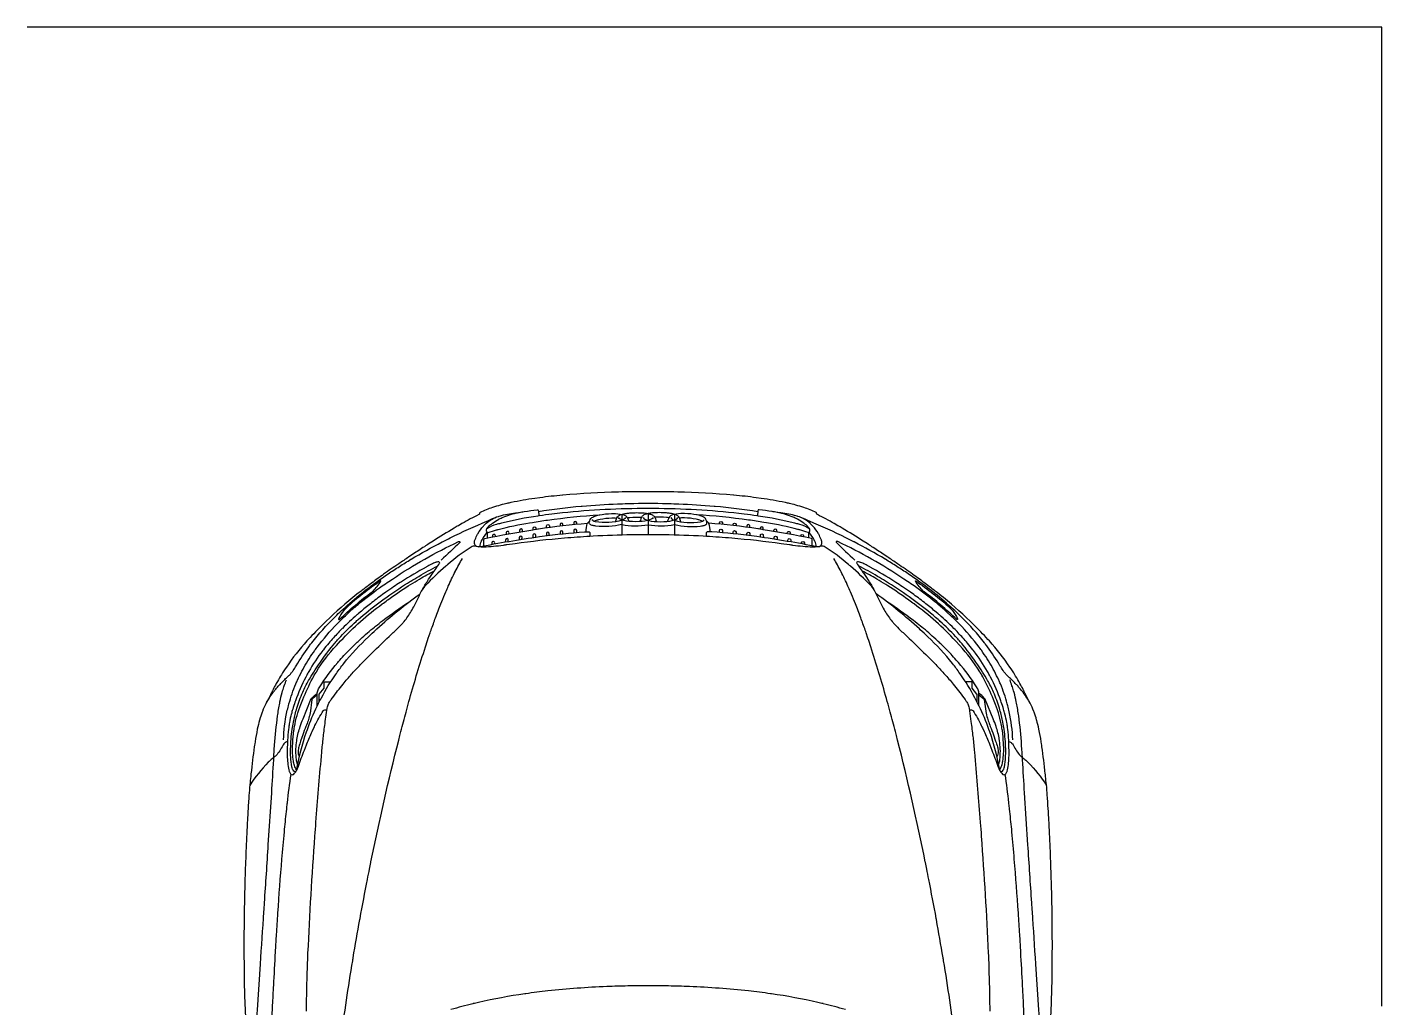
# Model space of a CAD drawing. Header units: inches. Extents: x 2776 to 3310, y 2223 to 2889.
# Drawn here: x 2872.2 to 2953.2, y 2393.7 to 2452.3 of the extents above; entities that cross this region are included whole.
import ezdxf

# ---------------------------------------------------------------- set-up
doc = ezdxf.new("R2010")
doc.units = ezdxf.units.IN
doc.layers.add('windows', color=3, linetype='Continuous')

# ---------------------------------------------------------------- blocks, each defined once
blk = doc.blocks.new('A$C28EE48FC')
for p, q in [((0.5074, 2.0158), (0.5074, 2.0158)), ((0.6115, 1.9769), (0.6116, 1.977)), ((0.0539, 1.1583), (0.1029, 1.1583)), ((0.0526, 1.0945), (0.1029, 1.0945)), ((0.0539, 1.0308), (0.1029, 1.0308)), ((0.6115, 0.2121), (0.6116, 0.2121)), ((0.5074, 0.1733), (0.5074, 0.1733))]:
    blk.add_line(p, q)
for points in [[(1.3081, 2.0648, 0.013527), (1.1666, 2.0702), (1.1471, 2.0704, 0.009671), (0.9553, 2.0688), (0.941, 2.0684, 0.002964), (0.875, 2.0662, 0.002676), (0.8082, 2.0632, 0.002031), (0.7873, 2.0621), (0.7784, 2.0616, 0.001672), (0.7489, 2.0597, 0.002952), (0.7327, 2.0586), (0.726, 2.0581, 0.006248), (0.7006, 2.0558, 0.000515), (0.6816, 2.0538), (0.6798, 2.0536, 0.009106), (0.6146, 2.0457, 0.004007), (0.6078, 2.0446), (0.6026, 2.0438, 0.012153), (0.5725, 2.0383, 0.018519), (0.5503, 2.0329), (0.5501, 2.0328, 0.020061), (0.5309, 2.0265), (0.5293, 2.0258, 0.031275), (0.5097, 2.0171, -0.001922), (0.5003, 2.0122), (0.4963, 2.0101, -0.007542), (0.4818, 2.0029, 0.001355), (0.4796, 2.0018, 0.012838), (0.466, 1.9948), (0.4618, 1.9925, 0.011519), (0.4439, 1.9821), (0.4409, 1.9803, 0.012847), (0.4224, 1.9683, 0.033566), (0.3594, 1.9186), (0.3556, 1.9151, 0.0098), (0.3372, 1.8979, 0.02217), (0.2709, 1.827, 0.012327), (0.2388, 1.7876), (0.2369, 1.7851, 0.0071), (0.2144, 1.7552), (0.2096, 1.7487, 0.002771), (0.1985, 1.7332, 0.004165), (0.1729, 1.6967, 0.004159), (0.1569, 1.6731), (0.1499, 1.6624, 0.002426), (0.1318, 1.6349, 0.001948), (0.1245, 1.6236), (0.1184, 1.6141, 0.008611), (0.0871, 1.5632, 0.003492), (0.0811, 1.5529), (0.0761, 1.5442, 0.015568), (0.0544, 1.5034, -0.285642), (0.0514, 1.5015), (0.0511, 1.5015, 0.282742), (0.0495, 1.5006, 0.041853), (0.0373, 1.4704), (0.0373, 1.4704, 0.001076), (0.0343, 1.4607, 0.014369), (0.0292, 1.4423), (0.0277, 1.4361, 0.006749), (0.0254, 1.426), (0.0253, 1.4254, 0.019467), (0.0152, 1.3678), (0.0136, 1.3557, 0.012057), (0.0075, 1.3013, 0.000481), (0.0074, 1.3005, 0.014627), (0, 1.1659, 0.013), (0, 1.0231, 0.014627), (0.0074, 0.8886, 0.000481), (0.0075, 0.8878, 0.012057), (0.0136, 0.8333), (0.0152, 0.8212, 0.019467), (0.0253, 0.7637), (0.0254, 0.7631, 0.006749), (0.0277, 0.7529), (0.0292, 0.7468, 0.014369), (0.0343, 0.7284, 0.001076), (0.0373, 0.7187), (0.0373, 0.7187, 0.041853), (0.0495, 0.6885, 0.282742), (0.0511, 0.6875), (0.0514, 0.6875, -0.285642), (0.0544, 0.6856, 0.015568), (0.0761, 0.6449), (0.0811, 0.6362, 0.003492), (0.0871, 0.6258, 0.008611), (0.1184, 0.575), (0.1245, 0.5654, 0.001948), (0.1318, 0.5542, 0.002426), (0.1499, 0.5266), (0.1569, 0.516, 0.004159), (0.1729, 0.4924, 0.004165), (0.1985, 0.4558, 0.002771), (0.2096, 0.4404), (0.2144, 0.4339, 0.0071), (0.2369, 0.4039), (0.2388, 0.4014, 0.012327), (0.2709, 0.3621, 0.02217), (0.3372, 0.2912, 0.0098), (0.3556, 0.2739), (0.3594, 0.2705, 0.033566), (0.4224, 0.2208, 0.012847), (0.4409, 0.2088), (0.4439, 0.207, 0.011519), (0.4618, 0.1966), (0.466, 0.1943, 0.012838), (0.4796, 0.1872, 0.001355), (0.4818, 0.1862, -0.007542), (0.4963, 0.179), (0.5003, 0.1769, -0.001922), (0.5097, 0.172, 0.031275), (0.5293, 0.1632), (0.5309, 0.1626, 0.020061), (0.5501, 0.1563), (0.5503, 0.1562, 0.018519), (0.5725, 0.1507, 0.012153), (0.6026, 0.1452), (0.6078, 0.1444, 0.004007), (0.6146, 0.1434, 0.009106), (0.6798, 0.1354), (0.6816, 0.1352, 0.000515), (0.7006, 0.1333, 0.006248), (0.726, 0.131), (0.7327, 0.1305, 0.002952), (0.7489, 0.1293, 0.001672), (0.7784, 0.1275), (0.7873, 0.127, 0.002031), (0.8082, 0.1259, 0.002676), (0.875, 0.1229, 0.002964), (0.941, 0.1207), (0.9553, 0.1203, 0.009671), (1.1471, 0.1187), (1.1666, 0.1189, 0.013527), (1.3081, 0.1243, 0.007499)], [(1.4563, 2.0444, -0.001965), (1.4226, 2.044, 0.001294), (1.3996, 2.0437), (1.3914, 2.0436, 0.005751), (1.3258, 2.042, 0.000409), (1.3244, 2.042), (1.3215, 2.0419, 0.006965), (1.25, 2.0382), (1.1394, 2.0309, 0.000725), (1.0128, 2.0224, -0.000525), (0.9913, 2.021, -0.000391), (0.851, 2.0118), (0.7258, 2.0037, -0.002493), (0.6463, 1.9989, 0.003676), (0.6212, 1.9974), (0.6106, 1.9966, 0.016487), (0.5404, 1.9894, 0.014226), (0.5092, 1.9842), (0.5066, 1.9837, 0.020733), (0.4837, 1.9783), (0.4796, 1.9771, 0.016399), (0.4673, 1.9732, 0.006991), (0.4529, 1.9679)], [(0.6023, 1.9655, -0.095004), (0.6045, 1.9709, -0.035926), (0.6053, 1.9719, -0.030902), (0.6077, 1.9744, -0.073346), (0.6119, 1.9771, 0.076763), (0.636, 1.9932, 0.061181), (0.6408, 1.9987, -0.02903), (0.6435, 2.0024), (0.6454, 2.0046, -0.022097), (0.6521, 2.0118, -0.053017), (0.7079, 2.0565)], [(0.5097, 2.0171, 0.045339), (0.4836, 2.0002, 0.00519), (0.4781, 1.9957, 0.007269), (0.4733, 1.9917), (0.4723, 1.9909, 0.007264), (0.4654, 1.9846), (0.4641, 1.9835, 0.021449), (0.4459, 1.9652, 0.001517), (0.443, 1.962, -0.038686), (0.4382, 1.9574, -0.014747), (0.4319, 1.9527), (0.4304, 1.9516, -0.023216), (0.4191, 1.9442, 0.026217), (0.3734, 1.9141, 0.007355), (0.3654, 1.908), (0.364, 1.907, 0.032139), (0.3025, 1.8521), (0.297, 1.8466, 0.01026), (0.2825, 1.8312, 0.031068), (0.2094, 1.7399), (0.2068, 1.7362, 0.00963), (0.1883, 1.7088, 0.004314), (0.1708, 1.6813, 0.00526), (0.1623, 1.6674), (0.1621, 1.667, 0.01346), (0.1204, 1.5923), (0.1197, 1.5911, 0.006823), (0.1102, 1.5723, 0.01344), (0.0699, 1.4839, 0.002183), (0.0641, 1.4701), (0.0613, 1.4634)], [(1.7179, 2.0194), (1.4716, 2.011, 0.001617), (1.4273, 2.0094), (1.3736, 2.0072, 0.002002), (1.2312, 2.0009, 0.000925), (1.1932, 1.9989), (1.1918, 1.9989, 0.001542), (1.1094, 1.9943), (1.0678, 1.9919, 0.002169), (1.0159, 1.9886, 0.003739), (0.8861, 1.9789, 0.003214), (0.8203, 1.9731), (0.8137, 1.9725, 0.004421), (0.7651, 1.9674, 0.000082), (0.7528, 1.966), (0.7501, 1.9657, 0.008517), (0.6814, 1.9568)], [(0.5979, 1.975, 0.046212), (0.5304, 1.9667, 0.012813), (0.5155, 1.9631), (0.511, 1.9619, 0.03409), (0.4629, 1.9452, 0.008485), (0.4536, 1.9411), (0.4487, 1.9388, 0.017709), (0.4273, 1.9279), (0.4235, 1.9258, 0.029188), (0.3819, 1.8994, 0.005231), (0.3776, 1.8963), (0.374, 1.8936, 0.031007), (0.3181, 1.8459, 0.014931), (0.2984, 1.8257), (0.2903, 1.817, 0.010951), (0.2732, 1.7975), (0.2727, 1.7969, 0.004534), (0.2668, 1.7897, 0.016613), (0.2266, 1.7367, 0.0062), (0.2158, 1.7209), (0.2099, 1.7122, 0.037186), (0.1196, 1.5529, 0.018721), (0.1195, 1.5526, 0.096782), (0.119, 1.5497, 0.217467), (0.1193, 1.549, 0.390746), (0.1218, 1.5492, 0.009147), (0.1642, 1.594)], [(0.5268, 1.8705, -0.376635), (0.5262, 1.8774), (0.5262, 1.8774, -0.091427), (0.528, 1.8791, -0.03135), (0.5636, 1.8992, -0.005311), (0.569, 1.9018), (0.5776, 1.9057, -0.012475), (0.6078, 1.9187), (0.619, 1.9232, -0.00144), (0.6227, 1.9246, -0.009893), (0.6617, 1.9391, 0.045955), (0.6718, 1.9437), (0.673, 1.9444, 0.070369), (0.6805, 1.9502, 0.100698), (0.6818, 1.9522), (0.6818, 1.9523, 0.212737), (0.6816, 1.9563), (0.6815, 1.9564, 0.116942), (0.68, 1.9582, 0.077301), (0.674, 1.9614), (0.6734, 1.9616, 0.041117), (0.6665, 1.9633, 0.040812), (0.6315, 1.9662, 0.011559), (0.6018, 1.9655), (0.5991, 1.9654, 0.018761), (0.5724, 1.9631, 0.008154), (0.5652, 1.9621), (0.5623, 1.9617, 0.003506), (0.556, 1.9607, 0.022797), (0.5362, 1.9563), (0.5355, 1.9562, 0.006839), (0.5239, 1.9529, 0.012037), (0.507, 1.9475), (0.5035, 1.9463, 0.038629), (0.4467, 1.9215), (0.4415, 1.9187, 0.007783), (0.4333, 1.9142, 0.034129), (0.3825, 1.8803), (0.3807, 1.8789, 0.014982), (0.3648, 1.8659, 0.008535), (0.3395, 1.8431, 0.010433), (0.3292, 1.8331), (0.3289, 1.8327, 0.014535), (0.2966, 1.798, 0.003291), (0.294, 1.7951), (0.2899, 1.7902, 0.009666), (0.2695, 1.7654, 0.012918), (0.2474, 1.7359), (0.2418, 1.728, 0.005624), (0.2288, 1.7092, 0.006806), (0.2182, 1.693), (0.2165, 1.6903, 0.016774), (0.1812, 1.6306), (0.1808, 1.63, 0.001913), (0.1742, 1.6176, 0.034616), (0.1697, 1.6077, 0.018602), (0.1692, 1.6062), (0.1689, 1.6051, 0.077961), (0.1683, 1.6004, 0.348633), (0.1704, 1.5979, 0.19476), (0.1716, 1.5982, 0.010855), (0.1842, 1.6067, -0.001068), (0.1969, 1.6156, -0.012672), (0.215, 1.6276), (0.2163, 1.6284, -0.013817), (0.2398, 1.6423, -0.024574), (0.2466, 1.6456, 0.00831), (0.2591, 1.6513, 0.014659), (0.2725, 1.6581), (0.277, 1.6605, 0.029311), (0.3036, 1.6771, 0.020996), (0.315, 1.6859), (0.3164, 1.6871, 0.02706), (0.3264, 1.6965), (0.33, 1.7002, 0.003297), (0.3393, 1.7101, -0.011976), (0.4164, 1.7891, -0.01056), (0.4376, 1.8089), (0.4394, 1.8106, -0.010576), (0.4634, 1.8313), (0.4673, 1.8344, -0.020466), (0.5008, 1.8598, -0.003185), (0.5074, 1.8643, -0.036121), (0.5112, 1.8665, -0.026696), (0.5155, 1.8683, -0.05213), (0.5215, 1.8698), (0.5539, 1.8742, -0.004894), (0.5903, 1.8788), (0.5928, 1.8791, -0.006376), (0.6276, 1.8826, -0.003578), (0.7866, 1.8958), (0.7974, 1.8967, -0.000614), (0.8304, 1.8991, -0.006787), (1.1132, 1.916, -0.004373), (1.1582, 1.9177), (1.1761, 1.9182, -0.005699), (1.2527, 1.9195, -0.034615)], [(1.249, 1.5708, 0.010247), (1.2349, 1.5176), (1.2347, 1.5169, 0.00424), (1.2317, 1.5042, 0.020326), (1.2111, 1.3923), (1.2108, 1.3901, 0.007835), (1.2041, 1.3368, 0.018101), (1.1936, 1.1946), (1.1931, 1.1815, 0.005848), (1.1918, 1.1314, 0.007092), (1.1918, 1.0577, 0.005848), (1.1931, 1.0075), (1.1936, 0.9945, 0.018101), (1.2041, 0.8523, 0.007835), (1.2108, 0.799), (1.2111, 0.7967, 0.020326), (1.2317, 0.6849, 0.00424), (1.2347, 0.6721), (1.2349, 0.6714, 0.010247), (1.249, 0.6183, 0.007463)], [(1.2527, 0.2696, -0.005699), (1.1761, 0.2709), (1.1582, 0.2714, -0.004373), (1.1132, 0.2731, -0.006787), (0.8304, 0.29, -0.000614), (0.7974, 0.2924), (0.7866, 0.2932, -0.003578), (0.6276, 0.3064, -0.006376), (0.5928, 0.31), (0.5903, 0.3103, -0.004894), (0.5539, 0.3149), (0.5215, 0.3193, -0.05213), (0.5155, 0.3208, -0.026696), (0.5112, 0.3226, -0.036121), (0.5074, 0.3247, -0.003185), (0.5008, 0.3292, -0.020466), (0.4673, 0.3546), (0.4634, 0.3578, -0.010576), (0.4394, 0.3785), (0.4376, 0.3801, -0.01056), (0.4164, 0.3999, -0.011976), (0.3393, 0.4789, 0.003297), (0.33, 0.4888), (0.3264, 0.4926, 0.02706), (0.3164, 0.502), (0.315, 0.5031, 0.020996), (0.3036, 0.5119, 0.029311), (0.277, 0.5285), (0.2725, 0.531, 0.014659), (0.2591, 0.5378, 0.00831), (0.2466, 0.5434, -0.024574), (0.2398, 0.5468, -0.013817), (0.2163, 0.5606), (0.215, 0.5614, -0.012672), (0.1969, 0.5734, -0.001068), (0.1842, 0.5824, 0.010855), (0.1716, 0.5909, 0.19476), (0.1704, 0.5911, 0.348633), (0.1683, 0.5887, 0.077961), (0.1689, 0.5839), (0.1692, 0.5829, 0.018602), (0.1697, 0.5814, 0.034616), (0.1742, 0.5715, 0.001913), (0.1808, 0.5591), (0.1812, 0.5585, 0.016774), (0.2165, 0.4988), (0.2182, 0.4961, 0.006806), (0.2288, 0.4799, 0.005624), (0.2418, 0.4611), (0.2474, 0.4531, 0.012918), (0.2695, 0.4237, 0.009666), (0.2899, 0.3989), (0.294, 0.394, 0.003291), (0.2966, 0.3911, 0.014535), (0.3289, 0.3564), (0.3292, 0.356, 0.010433), (0.3395, 0.346, 0.008535), (0.3648, 0.3232, 0.014982), (0.3807, 0.3102), (0.3825, 0.3088, 0.034129), (0.4333, 0.2749, 0.007783), (0.4415, 0.2704), (0.4467, 0.2676, 0.038629), (0.5035, 0.2428), (0.507, 0.2416, 0.012037), (0.5239, 0.2361, 0.006839), (0.5355, 0.2329), (0.5362, 0.2327, 0.022797), (0.556, 0.2284, 0.003506), (0.5623, 0.2274), (0.5652, 0.227, 0.008154), (0.5724, 0.226, 0.018761), (0.5991, 0.2237), (0.6018, 0.2236, 0.011559), (0.6315, 0.2229, 0.040812), (0.6665, 0.2258, 0.041117), (0.6734, 0.2275), (0.674, 0.2277, 0.077301), (0.68, 0.2308, 0.116942), (0.6815, 0.2326), (0.6816, 0.2328, 0.212737), (0.6818, 0.2368), (0.6818, 0.2369, 0.100698), (0.6805, 0.2389, 0.070369), (0.673, 0.2447), (0.6718, 0.2454, 0.045955), (0.6617, 0.25, -0.009893), (0.6227, 0.2644, -0.00144), (0.619, 0.2659), (0.6078, 0.2704, -0.012475), (0.5776, 0.2833), (0.569, 0.2873, -0.005311), (0.5636, 0.2899, -0.03135), (0.528, 0.31, -0.091427), (0.5262, 0.3117), (0.5262, 0.3117, -0.376635), (0.5268, 0.3186)], [(0.6756, 1.946, 0.250895), (0.6693, 1.953), (0.6684, 1.9533, 0.032381), (0.6631, 1.9548, 0.044038), (0.6395, 1.9577), (0.6358, 1.9579, 0.014085), (0.6198, 1.958, 0.029956), (0.5726, 1.9542, 0.015277), (0.5556, 1.9512), (0.5515, 1.9504, 0.021146), (0.5215, 1.9429, 0.03413), (0.4831, 1.9287), (0.4791, 1.9269, 0.029919), (0.4514, 1.9124), (0.4443, 1.9081, 0.009735), (0.4245, 1.8956, 0.026024), (0.3686, 1.8546, 0.01646), (0.3495, 1.8379), (0.3485, 1.837, 0.021999), (0.3122, 1.7999), (0.3103, 1.7978, 0.002898), (0.3077, 1.7949, 0.019519), (0.267, 1.7446), (0.2622, 1.7382, 0.005978), (0.2525, 1.725, 0.018231), (0.2152, 1.6681), (0.2148, 1.6676, 0.001193), (0.2034, 1.6487, 0.020795), (0.1784, 1.6028)], [(0.6703, 1.9435, 0.070535), (0.6603, 1.9484), (0.6597, 1.9486, 0.038292), (0.6495, 1.951, 0.052123), (0.612, 1.9531), (0.6117, 1.9531, 0.000087), (0.6054, 1.9528, 0.022756), (0.5758, 1.95, 0.006096), (0.5702, 1.9491), (0.5664, 1.9485, 0.054374), (0.5127, 1.9334), (0.5006, 1.9286, 0.027108), (0.4495, 1.9047, 0.016016), (0.4352, 1.8965), (0.4338, 1.8956, 0.048087), (0.3704, 1.8473), (0.3594, 1.8372, 0.048212), (0.27, 1.7368, 0.000309), (0.2611, 1.7245), (0.2602, 1.7232, 0.015931), (0.2264, 1.6736), (0.223, 1.6683, 0.009235), (0.2098, 1.6467, 0.012384), (0.1899, 1.6107)], [(0.6721, 1.9439, 0.040419), (0.5786, 1.9195), (0.5731, 1.9175, 0.030559), (0.5165, 1.8938), (0.5093, 1.8902, 0.007659), (0.4964, 1.8836, 0.031156), (0.4389, 1.8483), (0.4376, 1.8474, 0.014431), (0.4138, 1.8296, 0.037345), (0.349, 1.7697, 0.001109), (0.3325, 1.7519), (0.3302, 1.7495, 0.032045), (0.2456, 1.6452)], [(0.6568, 1.9409, 0.071794), (0.6455, 1.944, 0.063356), (0.6048, 1.9437), (0.6002, 1.9431, 0.004636), (0.5974, 1.9426, 0.045167), (0.5656, 1.9348, 0.013376), (0.5474, 1.9279), (0.5024, 1.9096, 0.08937), (0.4973, 1.9064, 0.050736), (0.4859, 1.8935)], [(0.489, 1.8935), (0.4987, 1.9055, -0.190255), (0.5003, 1.9064), (0.5344, 1.9111, 0.029627), (0.5384, 1.9119, 0.032475), (0.5656, 1.9209, -0.012723), (0.586, 1.9285), (0.6013, 1.9338, -0.014645), (0.6147, 1.9381, -0.052247), (0.6253, 1.9399), (0.6258, 1.9399, -0.145769), (0.6388, 1.937)], [(0.516, 1.8935), (0.4864, 1.8935, 0.029126), (0.4844, 1.8934, 0.093153), (0.4749, 1.8905), (0.4746, 1.8903, 0.019501), (0.4703, 1.8878, 0.036423), (0.4117, 1.8442), (0.409, 1.842, 0.008687), (0.3946, 1.8291, 0.014351), (0.3685, 1.8035, 0.004907), (0.3604, 1.7949), (0.3549, 1.789, 0.016955), (0.3258, 1.7554), (0.3236, 1.7527, 0.006738), (0.3101, 1.7354, 0.019121), (0.2656, 1.6724)], [(0.5066, 1.8889), (0.4883, 1.8889, 0.173728), (0.4878, 1.8887), (0.4736, 1.877, -0.173728), (0.473, 1.8768), (0.4589, 1.8768, 0.414214), (0.458, 1.876), (0.458, 1.8611)], [(1.3221, 1.8364, 0.008689), (1.131, 1.8081), (1.1278, 1.8076, 0.001179), (1.1238, 1.8069, 0.002584), (1.0319, 1.7907), (1.0292, 1.7903, 0.004005), (0.9347, 1.7723, 0.001041), (0.9099, 1.7674, 0.000028), (0.8942, 1.7642), (0.8924, 1.7638, 0.012148), (0.5986, 1.6969, 0.001466), (0.5839, 1.6932), (0.5778, 1.6916, 0.002195), (0.5311, 1.6792, 0.002587), (0.5054, 1.6722), (0.4985, 1.6702, 0.010771), (0.3737, 1.6323, 0.002136), (0.3528, 1.6254), (0.34, 1.6211, 0.004705), (0.3262, 1.6163), (0.3176, 1.6132, 0.002913), (0.3035, 1.6081, 0.006061), (0.2694, 1.595), (0.264, 1.5928, 0.00742), (0.2405, 1.583, 0.002127), (0.2272, 1.5772, 0.014141), (0.1922, 1.5605), (0.1915, 1.5601, 0.014196), (0.1601, 1.5429)], [(0.2394, 1.6421, 0.007785), (0.2376, 1.641), (0.2361, 1.6402, 0.05452), (0.2257, 1.6323, 0.026615), (0.1791, 1.5835, 0.000711), (0.1746, 1.5782), (0.1745, 1.5782, 0.032475), (0.1326, 1.5221, 0.205927), (0.1308, 1.5114, -0.04634), (0.1327, 1.4981), (0.1327, 1.4976, -0.020793), (0.1328, 1.4919, -0.027688), (0.1286, 1.4443, 0.001254), (0.1274, 1.4358), (0.1246, 1.4159, 0.014075), (0.1115, 1.2965), (0.1108, 1.2886, 0.006589), (0.1066, 1.2277, 0.009439), (0.1032, 1.134, 0.004435), (0.1029, 1.1036), (0.1029, 1.0855, 0.004435), (0.1032, 1.0551, 0.009439), (0.1066, 0.9614, 0.006589), (0.1108, 0.9005), (0.1115, 0.8926, 0.014075), (0.1246, 0.7732), (0.1274, 0.7533, 0.001254), (0.1286, 0.7448, -0.027688), (0.1328, 0.6972, -0.020793), (0.1327, 0.6915), (0.1327, 0.691, -0.04634), (0.1308, 0.6777, 0.205927), (0.1326, 0.667, 0.032475), (0.1745, 0.6109), (0.1746, 0.6108, 0.000711), (0.1791, 0.6056, 0.026615), (0.2257, 0.5568, 0.05452), (0.2361, 0.5489), (0.2376, 0.548, 0.007785), (0.2394, 0.547)], [(0.1318, 1.5068, 0.259578), (0.1265, 1.5133, 0.171418), (0.1178, 1.5137), (0.1174, 1.5135, 0.02498), (0.1141, 1.5124, 0.026057), (0.1017, 1.5064), (0.1004, 1.5057, 0.060564), (0.0819, 1.4925, 0.020988), (0.0756, 1.4862), (0.075, 1.4856, 0.060078), (0.066, 1.4731, 0.048786), (0.0586, 1.4561), (0.0581, 1.4543, 0.018261), (0.0564, 1.4483, 0.034023), (0.0499, 1.4102)], [(0.0899, 1.4848, 0.186053), (0.0884, 1.4837, 0.06885), (0.0783, 1.4609), (0.0777, 1.4587, 0.010068), (0.075, 1.4487, 0.023795), (0.0579, 1.3606), (0.0574, 1.3574, 0.006011), (0.0533, 1.3268, 0.028094), (0.04, 1.1207), (0.04, 1.1162, 0.004159), (0.04, 1.0728), (0.04, 1.0684, 0.028094), (0.0533, 0.8623, 0.006011), (0.0574, 0.8317), (0.0579, 0.8284, 0.023795), (0.075, 0.7404, 0.010068), (0.0777, 0.7303), (0.0783, 0.7282, 0.06885), (0.0884, 0.7054, 0.186053), (0.0899, 0.7043)], [(0.0984, 1.4821, 0.377502), (0.088, 1.4839), (0.0878, 1.4838, 0.05167), (0.0855, 1.4821, 0.002807), (0.0843, 1.481, 0.041685), (0.0749, 1.4703, 0.041809), (0.0656, 1.4554), (0.0649, 1.454, 0.018708), (0.0605, 1.4447, 0.052547), (0.0494, 1.408), (0.049, 1.406, 0.00898), (0.0469, 1.3938, 0.008986), (0.0427, 1.3625, 0.425913), (0.045, 1.3596), (0.0576, 1.3587)], [(0.1105, 1.4825), (0.0997, 1.4825, 0.321817), (0.0973, 1.4807, 0.015547), (0.0912, 1.4607), (0.0908, 1.4593, 0.004335), (0.0901, 1.4564, 0.019927), (0.0742, 1.3807), (0.0731, 1.374, 0.007243), (0.0675, 1.3372, 0.018507), (0.0549, 1.2116)], [(0.1298, 1.491), (0.1143, 1.491, 0.3591), (0.1118, 1.4889, 0.006876), (0.0908, 1.3727, 0.001715), (0.089, 1.3611), (0.0887, 1.3594, 0.022885), (0.0754, 1.2411, 0.022885)], [(0.1322, 1.5036, 0.013778), (0.1076, 1.3569), (0.1068, 1.3507, 0.017), (0.096, 1.2482, 0.017675), (0.0957, 1.2391), (0.0957, 1.2381, 0.414214), (0.0987, 1.235), (0.107, 1.235)], [(0.1316, 1.5005, 0.098566), (0.1184, 1.4971, 0.011379), (0.1173, 1.4966), (0.1156, 1.4956, 0.054188), (0.0975, 1.4831)], [(0.1069, 1.4635), (0.1058, 1.4633, -1), (0.1051, 1.4701), (0.1082, 1.4704)], [(0.125, 1.4653), (0.1228, 1.4651, -1), (0.1221, 1.4718), (0.1263, 1.4722)], [(0.1009, 1.4307), (0.0986, 1.4305, -1), (0.0979, 1.4372), (0.1021, 1.4376)], [(0.1193, 1.4325), (0.1159, 1.4322, -1), (0.1152, 1.4389), (0.1204, 1.4395)], [(0.0952, 1.3983), (0.0924, 1.3981, -1), (0.0921, 1.4049), (0.0963, 1.4051)], [(0.1139, 1.3992), (0.1098, 1.399, -1), (0.1095, 1.4058), (0.1149, 1.406)], [(0.0465, 0.8295, -0.017993), (0.034, 0.9329), (0.0338, 0.9352, -0.011324), (0.0286, 1.0207, -0.000717), (0.0277, 1.0448), (0.0276, 1.0484, -0.017876), (0.0276, 1.1407), (0.0277, 1.1443, -0.000717), (0.0286, 1.1684, -0.011324), (0.0338, 1.2539), (0.034, 1.2562, -0.017993), (0.0465, 1.3595)], [(0.0908, 1.3723), (0.0868, 1.3722, 1), (0.087, 1.3655), (0.0897, 1.3655)], [(0.1089, 1.3661), (0.1045, 1.3659, -1), (0.1043, 1.3727), (0.1099, 1.3729)], [(0.0857, 1.3398), (0.0818, 1.3398, 1), (0.0819, 1.333), (0.0848, 1.3331)], [(0.1044, 1.3332), (0.1004, 1.3331, -1), (0.1003, 1.3399), (0.1053, 1.3399)], [(0.0807, 1.3001), (0.0783, 1.3001, -1), (0.0783, 1.3069), (0.0815, 1.3069)], [(0.1006, 1.3001), (0.0965, 1.3001, -1), (0.0965, 1.3069), (0.1013, 1.3069)], [(0.0958, 1.2446, 0.056874), (0.0761, 1.2413, 0.111126), (0.0745, 1.2404, 0.04849), (0.0699, 1.2356)], [(0.0774, 1.2671), (0.0744, 1.2671, -1), (0.0744, 1.2739), (0.078, 1.2739)], [(0.0974, 1.2671), (0.093, 1.2671, -1), (0.093, 1.2739), (0.098, 1.2739)], [(0.0786, 1.1583, 0.083934), (0.0822, 1.2205, 0.026537), (0.0813, 1.2259), (0.081, 1.2274, 0.101852), (0.0774, 1.2356, 0.275475), (0.0749, 1.2367, 0.099255), (0.0639, 1.2329, 0.129787), (0.0617, 1.2308, 0.057046), (0.057, 1.2203), (0.0566, 1.2191, 0.032321), (0.055, 1.2126, 0.034278), (0.0518, 1.1826, 0.016901), (0.0518, 1.1792), (0.0518, 1.1791, 0.040506), (0.0543, 1.1563, 0.075574), (0.0565, 1.1502), (0.0567, 1.1498, 0.074087), (0.0588, 1.147, 0.030995), (0.0594, 1.1465, 0.128146), (0.0706, 1.1417, 0.128146)], [(0.0614, 1.1491, 0.188223), (0.0678, 1.1573, 0.118009), (0.0717, 1.2214, 0.069514), (0.0703, 1.226), (0.0702, 1.2261, 0.106622), (0.067, 1.2302)], [(0.0706, 1.2252, 0.055388), (0.067, 1.2171), (0.0666, 1.2159, 0.032321), (0.0654, 1.2108, 0.034278), (0.0623, 1.1822, 0.016901), (0.0623, 1.1795), (0.0623, 1.1794, 0.017239), (0.0629, 1.1703)], [(0.0718, 1.1732, 0.073242), (0.0624, 1.1701, 0.214913), (0.0543, 1.1603, 0.022321), (0.0515, 1.1476, 0.021978), (0.0504, 1.1387, 0.043266), (0.0504, 1.1047, 0.033123), (0.052, 1.0946), (0.0524, 1.0927, 0.059932), (0.0553, 1.0844, 0.124621), (0.0597, 1.0792, 0.133921), (0.0706, 1.0753)], [(0.0718, 1.0159, -0.073242), (0.0624, 1.019, -0.214913), (0.0543, 1.0288, -0.022321), (0.0515, 1.0415, -0.021978), (0.0504, 1.0504, -0.043266), (0.0504, 1.0844, -0.033123), (0.052, 1.0945), (0.0524, 1.0964, -0.059932), (0.0553, 1.1047, -0.124621), (0.0597, 1.1098, -0.133921), (0.0706, 1.1138)], [(0.062, 1.1447, 0.014822), (0.0613, 1.1387, 0.035684), (0.0609, 1.1106)], [(0.0786, 1.0308, -0.083934), (0.0822, 0.9686, -0.026537), (0.0813, 0.9632), (0.081, 0.9616, -0.101852), (0.0774, 0.9535, -0.275475), (0.0749, 0.9524, -0.099255), (0.0639, 0.9561, -0.129787), (0.0617, 0.9583, -0.057046), (0.057, 0.9688), (0.0566, 0.97, -0.032321), (0.055, 0.9765, -0.034278), (0.0518, 1.0064, -0.016901), (0.0518, 1.0099), (0.0518, 1.01, -0.040506), (0.0543, 1.0328, -0.075574), (0.0565, 1.0389), (0.0567, 1.0393, -0.074087), (0.0588, 1.042, -0.030995), (0.0594, 1.0426, -0.128146), (0.0706, 1.0474, -0.128146)], [(0.062, 1.0444, -0.014822), (0.0613, 1.0504, -0.035684), (0.0609, 1.0784)], [(0.0614, 1.0399, -0.188223), (0.0678, 1.0318, -0.118009), (0.0717, 0.9676, -0.069514), (0.0703, 0.9631), (0.0702, 0.9629, -0.106622), (0.067, 0.9589)], [(0.0706, 0.9638, -0.055388), (0.067, 0.9719), (0.0666, 0.9732, -0.032321), (0.0654, 0.9783, -0.034278), (0.0623, 1.0068, -0.016901), (0.0623, 1.0096), (0.0623, 1.0097, -0.017239), (0.0629, 1.0187)], [(0.1105, 0.7066), (0.0997, 0.7066, -0.321817), (0.0973, 0.7084, -0.015547), (0.0912, 0.7284), (0.0908, 0.7298, -0.004335), (0.0901, 0.7327, -0.019927), (0.0742, 0.8084), (0.0731, 0.815, -0.007243), (0.0675, 0.8519, -0.018507), (0.0549, 0.9775)], [(0.0958, 0.9445, -0.056874), (0.0761, 0.9477, -0.111126), (0.0745, 0.9486, -0.04849), (0.0699, 0.9535)], [(0.1322, 0.6855, -0.013778), (0.1076, 0.8322), (0.1068, 0.8383, -0.017), (0.096, 0.9409, -0.017675), (0.0957, 0.95), (0.0957, 0.951, -0.414214), (0.0987, 0.9541), (0.107, 0.9541)], [(0.0774, 0.922), (0.0744, 0.922, 1), (0.0744, 0.9152), (0.078, 0.9152)], [(0.1298, 0.6981), (0.1143, 0.6981, -0.3591), (0.1118, 0.7001, -0.006876), (0.0908, 0.8164, -0.001715), (0.089, 0.828), (0.0887, 0.8297, -0.022885), (0.0754, 0.948, -0.022885)], [(0.0974, 0.922), (0.093, 0.922, 1), (0.093, 0.9152), (0.098, 0.9152)], [(0.0807, 0.8889), (0.0783, 0.8889, 1), (0.0783, 0.8822), (0.0815, 0.8822)], [(0.1006, 0.8889), (0.0965, 0.8889, 1), (0.0965, 0.8822), (0.1013, 0.8822)], [(0.0857, 0.8492), (0.0818, 0.8493, -1), (0.0819, 0.856), (0.0848, 0.856)], [(0.1044, 0.8559), (0.1004, 0.8559, 1), (0.1003, 0.8492), (0.1053, 0.8491)], [(0.0984, 0.707, -0.377502), (0.088, 0.7051), (0.0878, 0.7052, -0.05167), (0.0855, 0.7069, -0.002807), (0.0843, 0.7081, -0.041685), (0.0749, 0.7188, -0.041809), (0.0656, 0.7337), (0.0649, 0.7351, -0.018708), (0.0605, 0.7444, -0.052547), (0.0494, 0.7811), (0.049, 0.7831, -0.00898), (0.0469, 0.7952, -0.008986), (0.0427, 0.8266, -0.425913), (0.045, 0.8294), (0.0576, 0.8304)], [(0.0908, 0.8167), (0.0868, 0.8168, -1), (0.087, 0.8236), (0.0897, 0.8235)], [(0.1089, 0.823), (0.1045, 0.8231, 1), (0.1043, 0.8163), (0.1099, 0.8162)], [(0.0952, 0.7908), (0.0924, 0.7909, 1), (0.0921, 0.7842), (0.0963, 0.784)], [(0.1139, 0.7899), (0.1098, 0.7901, 1), (0.1095, 0.7833), (0.1149, 0.783)], [(0.1318, 0.6823, -0.259578), (0.1265, 0.6758, -0.171418), (0.1178, 0.6754), (0.1174, 0.6756, -0.02498), (0.1141, 0.6767, -0.026057), (0.1017, 0.6827), (0.1004, 0.6834, -0.060564), (0.0819, 0.6966, -0.020988), (0.0756, 0.7029), (0.075, 0.7035, -0.060078), (0.066, 0.716, -0.048786), (0.0586, 0.733), (0.0581, 0.7347, -0.018261), (0.0564, 0.7408, -0.034023), (0.0499, 0.7788)], [(0.1009, 0.7584), (0.0986, 0.7586, 1), (0.0979, 0.7519), (0.1021, 0.7515)], [(0.1193, 0.7565), (0.1159, 0.7569, 1), (0.1152, 0.7501), (0.1204, 0.7496)], [(0.5097, 0.172, -0.045339), (0.4836, 0.1889, -0.00519), (0.4781, 0.1934, -0.007269), (0.4733, 0.1974), (0.4723, 0.1982, -0.007264), (0.4654, 0.2045), (0.4641, 0.2056, -0.021449), (0.4459, 0.2238, -0.001517), (0.443, 0.2271, 0.038686), (0.4382, 0.2316, 0.014747), (0.4319, 0.2364), (0.4304, 0.2375, 0.023216), (0.4191, 0.2449, -0.026217), (0.3734, 0.2749, -0.007355), (0.3654, 0.281), (0.364, 0.2821, -0.032139), (0.3025, 0.337), (0.297, 0.3425, -0.01026), (0.2825, 0.3579, -0.031068), (0.2094, 0.4492), (0.2068, 0.4529, -0.00963), (0.1883, 0.4802, -0.004314), (0.1708, 0.5078, -0.00526), (0.1623, 0.5217), (0.1621, 0.5221, -0.01346), (0.1204, 0.5968), (0.1197, 0.598, -0.006823), (0.1102, 0.6168, -0.01344), (0.0699, 0.7052, -0.002183), (0.0641, 0.719), (0.0613, 0.7257)], [(0.1069, 0.7256), (0.1058, 0.7257, 1), (0.1051, 0.719), (0.1082, 0.7187)], [(0.125, 0.7238), (0.1228, 0.724, 1), (0.1221, 0.7173), (0.1263, 0.7168)], [(0.1316, 0.6885, -0.098566), (0.1184, 0.692, -0.011379), (0.1173, 0.6925), (0.1156, 0.6935, -0.054188), (0.0975, 0.706)], [(0.5979, 0.2141, -0.046212), (0.5304, 0.2223, -0.012813), (0.5155, 0.226), (0.511, 0.2272, -0.03409), (0.4629, 0.2438, -0.008485), (0.4536, 0.248), (0.4487, 0.2502, -0.017709), (0.4273, 0.2612), (0.4235, 0.2632, -0.029188), (0.3819, 0.2896, -0.005231), (0.3776, 0.2928), (0.374, 0.2955, -0.031007), (0.3181, 0.3432, -0.014931), (0.2984, 0.3633), (0.2903, 0.3721, -0.010951), (0.2732, 0.3916), (0.2727, 0.3922, -0.004534), (0.2668, 0.3994, -0.016613), (0.2266, 0.4524, -0.0062), (0.2158, 0.4682), (0.2099, 0.4769, -0.037186), (0.1196, 0.6362, -0.018721), (0.1195, 0.6364, -0.096782), (0.119, 0.6394, -0.217467), (0.1193, 0.64, -0.390746), (0.1218, 0.6399, -0.009147), (0.1642, 0.595)], [(1.3221, 0.3527, -0.008689), (1.131, 0.381), (1.1278, 0.3815, -0.001179), (1.1238, 0.3822, -0.002584), (1.0319, 0.3983), (1.0292, 0.3988, -0.004005), (0.9347, 0.4167, -0.001041), (0.9099, 0.4217, -0.000028), (0.8942, 0.4249), (0.8924, 0.4252, -0.012148), (0.5986, 0.4922, -0.001466), (0.5839, 0.4959), (0.5778, 0.4975, -0.002195), (0.5311, 0.5099, -0.002587), (0.5054, 0.5169), (0.4985, 0.5188, -0.010771), (0.3737, 0.5567, -0.002136), (0.3528, 0.5636), (0.34, 0.568, -0.004705), (0.3262, 0.5727), (0.3176, 0.5758, -0.002913), (0.3035, 0.581, -0.006061), (0.2694, 0.5941), (0.264, 0.5963, -0.00742), (0.2405, 0.606, -0.002127), (0.2272, 0.6119, -0.014141), (0.1922, 0.6286), (0.1915, 0.6289, -0.014196), (0.1601, 0.6462)], [(0.6756, 0.243, -0.250895), (0.6693, 0.2361), (0.6684, 0.2358, -0.032381), (0.6631, 0.2343, -0.044038), (0.6395, 0.2313), (0.6358, 0.2312, -0.014085), (0.6198, 0.2311, -0.029956), (0.5726, 0.2349, -0.015277), (0.5556, 0.2379), (0.5515, 0.2387, -0.021146), (0.5215, 0.2462, -0.03413), (0.4831, 0.2604), (0.4791, 0.2622, -0.029919), (0.4514, 0.2767), (0.4443, 0.281, -0.009735), (0.4245, 0.2934, -0.026024), (0.3686, 0.3344, -0.01646), (0.3495, 0.3512), (0.3485, 0.3521, -0.021999), (0.3122, 0.3892), (0.3103, 0.3912, -0.002898), (0.3077, 0.3942, -0.019519), (0.267, 0.4444), (0.2622, 0.4508, -0.005978), (0.2525, 0.4641, -0.018231), (0.2152, 0.5209), (0.2148, 0.5215, -0.001193), (0.2034, 0.5404, -0.020795), (0.1784, 0.5863)], [(0.6703, 0.2455, -0.070535), (0.6603, 0.2406), (0.6597, 0.2405, -0.038292), (0.6495, 0.238, -0.052123), (0.612, 0.236), (0.6117, 0.236, -0.000087), (0.6054, 0.2363, -0.022756), (0.5758, 0.2391, -0.006096), (0.5702, 0.24), (0.5664, 0.2406, -0.054374), (0.5127, 0.2557), (0.5006, 0.2605, -0.027108), (0.4495, 0.2844, -0.016016), (0.4352, 0.2926), (0.4338, 0.2935, -0.048087), (0.3704, 0.3417), (0.3594, 0.3519, -0.048212), (0.27, 0.4523, -0.000309), (0.2611, 0.4646), (0.2602, 0.4658, -0.015931), (0.2264, 0.5154), (0.223, 0.5208, -0.009235), (0.2098, 0.5424, -0.012384), (0.1899, 0.5784)], [(0.6721, 0.2452, -0.040419), (0.5786, 0.2696), (0.5731, 0.2716, -0.030559), (0.5165, 0.2953), (0.5093, 0.2988, -0.007659), (0.4964, 0.3054, -0.031156), (0.4389, 0.3408), (0.4376, 0.3417, -0.014431), (0.4138, 0.3595, -0.037345), (0.349, 0.4194, -0.001109), (0.3325, 0.4372), (0.3302, 0.4396, -0.032045), (0.2456, 0.5439)], [(0.516, 0.2955), (0.4864, 0.2955, -0.029126), (0.4844, 0.2956, -0.093153), (0.4749, 0.2986), (0.4746, 0.2988, -0.019501), (0.4703, 0.3013, -0.036423), (0.4117, 0.3448), (0.409, 0.3471, -0.008687), (0.3946, 0.36, -0.014351), (0.3685, 0.3856, -0.004907), (0.3604, 0.3941), (0.3549, 0.4, -0.016955), (0.3258, 0.4336), (0.3236, 0.4364, -0.006738), (0.3101, 0.4536, -0.019121), (0.2656, 0.5167)], [(0.5066, 0.3002), (0.4883, 0.3002, -0.173728), (0.4878, 0.3004), (0.4736, 0.312, 0.173728), (0.473, 0.3122), (0.4589, 0.3122, -0.414214), (0.458, 0.3131), (0.458, 0.3279)], [(0.6568, 0.2481, -0.071794), (0.6455, 0.2451, -0.063356), (0.6048, 0.2454), (0.6002, 0.246, -0.004636), (0.5974, 0.2464, -0.045167), (0.5656, 0.2543, -0.013376), (0.5474, 0.2612), (0.5024, 0.2795, -0.08937), (0.4973, 0.2827, -0.050736), (0.4859, 0.2955)], [(0.489, 0.2955), (0.4987, 0.2836, 0.190255), (0.5003, 0.2827), (0.5344, 0.278, -0.029627), (0.5384, 0.2772, -0.032475), (0.5656, 0.2682, 0.012723), (0.586, 0.2605), (0.6013, 0.2552, 0.014645), (0.6147, 0.251, 0.052247), (0.6253, 0.2492), (0.6258, 0.2491, 0.145769), (0.6388, 0.2521)], [(1.7179, 0.1697), (1.4716, 0.1781, -0.001617), (1.4273, 0.1797), (1.3736, 0.1819, -0.002002), (1.2312, 0.1882, -0.000925), (1.1932, 0.1901), (1.1918, 0.1902, -0.001542), (1.1094, 0.1948), (1.0678, 0.1972, -0.002169), (1.0159, 0.2004, -0.003739), (0.8861, 0.2101, -0.003214), (0.8203, 0.216), (0.8137, 0.2166, -0.004421), (0.7651, 0.2216, -0.000082), (0.7528, 0.223), (0.7501, 0.2233, -0.008517), (0.6814, 0.2323)], [(1.4563, 0.1447, 0.001965), (1.4226, 0.1451, -0.001294), (1.3996, 0.1453), (1.3914, 0.1454, -0.005751), (1.3258, 0.1471, -0.000409), (1.3244, 0.1471), (1.3215, 0.1472, -0.006965), (1.25, 0.1509), (1.1394, 0.1582, -0.000725), (1.0128, 0.1666, 0.000525), (0.9913, 0.1681, 0.000391), (0.851, 0.1773), (0.7258, 0.1854, 0.002493), (0.6463, 0.1902, -0.003676), (0.6212, 0.1917), (0.6106, 0.1925, -0.016487), (0.5404, 0.1997, -0.014226), (0.5092, 0.2048), (0.5066, 0.2053, -0.020733), (0.4837, 0.2108), (0.4796, 0.2119, -0.016399), (0.4673, 0.2159, -0.006991), (0.4529, 0.2212)], [(0.6023, 0.2236, 0.095004), (0.6045, 0.2182, 0.035926), (0.6053, 0.2172, 0.030902), (0.6077, 0.2147, 0.073346), (0.6119, 0.212, -0.076763), (0.636, 0.1959, -0.061181), (0.6408, 0.1903, 0.02903), (0.6435, 0.1867), (0.6454, 0.1845, 0.022097), (0.6521, 0.1772, 0.053017), (0.7079, 0.1326)]]:
    blk.add_lwpolyline(points, format="xyb")
for points in [[(0.2858, 1.8296, -0.053804), (0.3057, 1.8419, -0.061478), (0.3059, 1.842, -0.475952), (0.3079, 1.8404, -0.195221), (0.3076, 1.8398, 0.035728), (0.2407, 1.7611, -0.031911), (0.2389, 1.759, -0.064883), (0.2154, 1.74, -0.810028), (0.2144, 1.7409, -0.031586), (0.279, 1.8233, -0.045271)], [(0.2858, 0.3595, 0.053804), (0.3057, 0.3471, 0.061478), (0.3059, 0.3471, 0.475952), (0.3079, 0.3487, 0.195221), (0.3076, 0.3493, -0.035728), (0.2407, 0.428, 0.031911), (0.2389, 0.4301, 0.064883), (0.2154, 0.4491, 0.810028), (0.2144, 0.4481, 0.031586), (0.279, 0.3658, 0.045271)]]:
    blk.add_lwpolyline(points, format="xyb", close=True)
for centre, start, end in [((-0.1141, 1.1258), 350.8029, 9.575), ((-0.1141, 1.0633), 350.425, 9.1971)]:
    blk.add_arc(centre, 0.1954, start, end)
blk.add_ellipse((0.0605, 1.1245), major_axis=(0, 0.042), ratio=0.26216, start_param=3.22793, end_param=6.196848)
at = {"extrusion": (0, 0, -1)}
blk.add_ellipse((0.0605, 1.0646), major_axis=(0, -0.042), ratio=0.26216, start_param=3.22793, end_param=6.196848, dxfattribs=at)

msp = doc.modelspace()

# ---------------------------------------------------------------- linework, layer by layer
at = {"layer": 'windows', "color": 0}
for p, q in [((2953.203, 2452.339), (2872.203, 2452.339)), ((2953.203, 2393.839), (2953.203, 2452.339))]:
    msp.add_line(p, q, dxfattribs=at)

# ---------------------------------------------------------------- block references
at = {"xscale": 24.75641630176412, "yscale": 24.75641630176412, "zscale": 24.75641630176412, "rotation": 270}
msp.add_blockref('A$C28EE48FC', (2882.236, 2424.558), dxfattribs=at)

doc.saveas('drawing.dxf')
